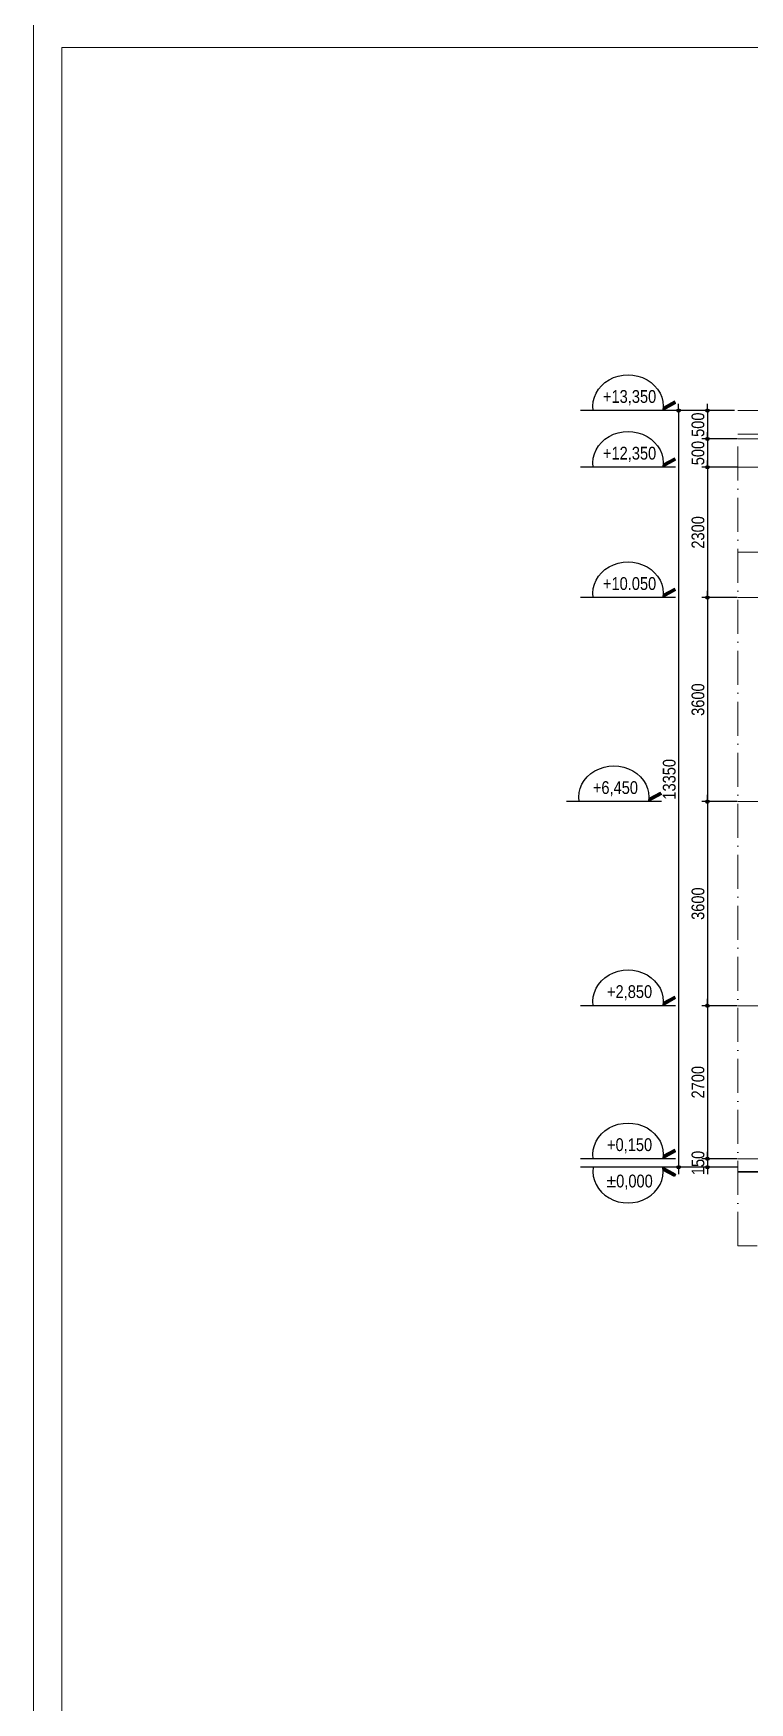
# Model space of a CAD drawing. Extents: x -1107188 to -523840, y 39692 to 514392.
# Drawn here: x -1107188 to -1094560, y 365892 to 395342 of the extents above; entities that cross this region are included whole.
import ezdxf
from ezdxf.enums import TextEntityAlignment as Align

# ---------------------------------------------------------------- set-up
doc = ezdxf.new("R2010")
doc.units = 0
doc.linetypes.add('ACAD_ISO10W100', pattern=[18, 12, -3, 0, -3])
doc.layers.get('0').update_dxf_attribs({"color": 255, "linetype": 'CONTINUOUS'})
doc.layers.get('DEFPOINTS').update_dxf_attribs({"linetype": 'CONTINUOUS'})
for name, color, linetype, lineweight in [('00-KICH THUOC', 6, 'CONTINUOUS', 9), ('08', 6, 'CONTINUOUS', 35), ('TRUC', 24, 'CONTINUOUS', 0)]:
    doc.layers.add(name, color=color, linetype=linetype, lineweight=lineweight)
for name, color, linetype in [('DIM', 1, 'CONTINUOUS'), ('TAGS', 60, 'CONTINUOUS'), ('TUONG', 131, 'CONTINUOUS')]:
    doc.layers.add(name, color=color, linetype=linetype)
doc.styles.add('HEL-CONDENSE', font='')
doc.styles.add('SO BV', font='', dxfattribs={"height": 200})
doc.styles.get("Standard").update_dxf_attribs({"font": ''})
doc.styles.add('TEN BV', font='', dxfattribs={"height": 350})
doc.styles.add('VNI-HELVE-CONDENSEN', font='')
doc.styles.get('HEL-CONDENSE').set_extended_font_data('VNI-Helve-Condense')
doc.styles.get('SO BV').set_extended_font_data('VNI-Helve-Condense')
doc.styles.get('Standard').set_extended_font_data('VNI-Helve-Condense')
doc.styles.get('TEN BV').set_extended_font_data('VNI-Helve-Condense', bold=True)
doc.styles.get('VNI-HELVE-CONDENSEN').set_extended_font_data('VNI-Helve-Condense')
doc.dimstyles.get("Standard").update_dxf_attribs({"dimtxt": 0.18, "dimasz": 0.18, "dimexe": 0.18, "dimexo": 0.0625, "dimgap": 0.09, "dimtad": 0, "dimtih": 1, "dimtoh": 1, "dimdec": 4, "dimzin": 0, "dimdsep": 46, "dimtxsty": 'Standard', "dimcen": 0.09, "dimadec": 0, "dimazin": 0, "dimtfac": 1, "dimtdec": 4, "dimtofl": 0, "dimtmove": 0, "dimatfit": 3, "dimfxl": 1, "dimtolj": 1, "dimtzin": 0, "dimarcsym": 0})

# ---------------------------------------------------------------- blocks, each defined once
blk = doc.blocks.new('CAODO')
at = {"layer": 'TAGS', "linetype": 'Continuous'}
h = blk.add_hatch(color=256, dxfattribs=at)
edge = h.paths.add_edge_path()
edge.add_line((-907, 181), (-931, 138))
edge.add_line((-931, 138), (-681, 0))
edge.add_ellipse((0, 87), major_axis=(688, 0), ratio=0.890858, start_angle=182.4779, end_angle=188.1666, ccw=False)
edge.add_line((-687, 61), (-907, 181))
for p, q in [((-931, 138), (-907, 181)), ((-931, 138), (-681, 0)), ((-931, 0), (931, 0)), ((-907, 181), (-687, 61))]:
    blk.add_line(p, q, dxfattribs=at)
blk.add_ellipse((0, 87), major_axis=(688, 0), ratio=0.890858, start_param=-0.142534, end_param=3.284126, dxfattribs=at)
at = {"layer": 'TAGS', "linetype": 'Continuous', "style": 'VNI-HELVE-CONDENSEN'}
blk.add_attdef('0.000', text='', height=250, dxfattribs=at).set_placement((0, 232), align=Align.MIDDLE_CENTER)
blk = doc.blocks.new('D50')
at = {"layer": 'DIM'}
blk.add_hatch(color=256, dxfattribs=at).paths.add_polyline_path([(25, 0, 1), (-25, 0, 1)])
blk.add_line((25, 0), (100, 0), dxfattribs=at)
blk.add_circle((0, 0), 25, dxfattribs=at)
blk = doc.blocks.new('*D1065')
at = {"layer": 'DEFPOINTS', "color": 0, "transparency": 16777216}
for p in [(-1094780, 388188), (-1095304, 387688), (-1094780, 387688)]:
    blk.add_point(p, dxfattribs=at)
at = {"layer": 'DIM', "color": 1, "lineweight": -2, "transparency": 16777216}
for p, q in [((-1094780, 388188), (-1095404, 388188)), ((-1095304, 388187), (-1095304, 387689)), ((-1094780, 387688), (-1095404, 387688))]:
    blk.add_line(p, q, dxfattribs=at)
at = {"layer": 'DIM', "color": 1, "lineweight": -2, "transparency": 16777216, "xscale": 1.199999999999999, "yscale": 1.199999999999999, "zscale": 1.199999999999999}
for p, rotation in [((-1095304, 388188), 90), ((-1095304, 387688), 270)]:
    blk.add_blockref('D50', p, dxfattribs=dict(at, rotation=rotation))
at = {"layer": 'DIM', "color": 7, "transparency": 16777216, "insert": (-1095469, 387938), "char_height": 225, "attachment_point": 5, "rotation": 90, "style": 'HEL-CONDENSE'}
blk.add_mtext('\\A1;500', dxfattribs=at)
blk = doc.blocks.new('*D1066')
at = {"layer": 'DEFPOINTS', "color": 0, "transparency": 16777216}
for p in [(-1094780, 387688), (-1095304, 385388), (-1094780, 385388)]:
    blk.add_point(p, dxfattribs=at)
at = {"layer": 'DIM', "color": 1, "lineweight": -2, "transparency": 16777216}
for p, q in [((-1094780, 387688), (-1095404, 387688)), ((-1095304, 387687), (-1095304, 385389)), ((-1094780, 385388), (-1095404, 385388))]:
    blk.add_line(p, q, dxfattribs=at)
at = {"layer": 'DIM', "color": 1, "lineweight": -2, "transparency": 16777216, "xscale": 1.199999999999999, "yscale": 1.199999999999999, "zscale": 1.199999999999999}
for p, rotation in [((-1095304, 387688), 90), ((-1095304, 385388), 270)]:
    blk.add_blockref('D50', p, dxfattribs=dict(at, rotation=rotation))
at = {"layer": 'DIM', "color": 7, "transparency": 16777216, "insert": (-1095469, 386538), "char_height": 225, "attachment_point": 5, "rotation": 90, "style": 'HEL-CONDENSE'}
blk.add_mtext('\\A1;2300', dxfattribs=at)
blk = doc.blocks.new('*D1067')
at = {"layer": 'DEFPOINTS', "color": 0, "transparency": 16777216}
for p in [(-1094780, 385388), (-1095304, 381788), (-1094780, 381788)]:
    blk.add_point(p, dxfattribs=at)
at = {"layer": 'DIM', "color": 1, "lineweight": -2, "transparency": 16777216}
for p, q in [((-1094780, 385388), (-1095404, 385388)), ((-1095304, 385387), (-1095304, 381789)), ((-1094780, 381788), (-1095404, 381788))]:
    blk.add_line(p, q, dxfattribs=at)
at = {"layer": 'DIM', "color": 1, "lineweight": -2, "transparency": 16777216, "xscale": 1.199999999999999, "yscale": 1.199999999999999, "zscale": 1.199999999999999}
for p, rotation in [((-1095304, 385388), 90), ((-1095304, 381788), 270)]:
    blk.add_blockref('D50', p, dxfattribs=dict(at, rotation=rotation))
at = {"layer": 'DIM', "color": 7, "transparency": 16777216, "insert": (-1095469, 383588), "char_height": 225, "attachment_point": 5, "rotation": 90, "style": 'HEL-CONDENSE'}
blk.add_mtext('\\A1;3600', dxfattribs=at)
blk = doc.blocks.new('*D1068')
at = {"layer": 'DEFPOINTS', "color": 0, "transparency": 16777216}
for p in [(-1094780, 381788), (-1095304, 378188), (-1094780, 378188)]:
    blk.add_point(p, dxfattribs=at)
at = {"layer": 'DIM', "color": 1, "lineweight": -2, "transparency": 16777216}
for p, q in [((-1094780, 381788), (-1095404, 381788)), ((-1095304, 381787), (-1095304, 378189)), ((-1094780, 378188), (-1095404, 378188))]:
    blk.add_line(p, q, dxfattribs=at)
at = {"layer": 'DIM', "color": 1, "lineweight": -2, "transparency": 16777216, "xscale": 1.199999999999999, "yscale": 1.199999999999999, "zscale": 1.199999999999999}
for p, rotation in [((-1095304, 381788), 90), ((-1095304, 378188), 270)]:
    blk.add_blockref('D50', p, dxfattribs=dict(at, rotation=rotation))
at = {"layer": 'DIM', "color": 7, "transparency": 16777216, "insert": (-1095469, 379988), "char_height": 225, "attachment_point": 5, "rotation": 90, "style": 'HEL-CONDENSE'}
blk.add_mtext('\\A1;3600', dxfattribs=at)
blk = doc.blocks.new('*D1069')
at = {"layer": 'DEFPOINTS', "color": 0, "transparency": 16777216}
for p in [(-1094780, 378188), (-1095304, 375488), (-1094780, 375488)]:
    blk.add_point(p, dxfattribs=at)
at = {"layer": 'DIM', "color": 1, "lineweight": -2, "transparency": 16777216}
for p, q in [((-1094780, 378188), (-1095404, 378188)), ((-1095304, 378187), (-1095304, 375489)), ((-1094780, 375488), (-1095404, 375488))]:
    blk.add_line(p, q, dxfattribs=at)
at = {"layer": 'DIM', "color": 1, "lineweight": -2, "transparency": 16777216, "xscale": 1.199999999999999, "yscale": 1.199999999999999, "zscale": 1.199999999999999}
for p, rotation in [((-1095304, 378188), 90), ((-1095304, 375488), 270)]:
    blk.add_blockref('D50', p, dxfattribs=dict(at, rotation=rotation))
at = {"layer": 'DIM', "color": 7, "transparency": 16777216, "insert": (-1095469, 376838), "char_height": 225, "attachment_point": 5, "rotation": 90, "style": 'HEL-CONDENSE'}
blk.add_mtext('\\A1;2700', dxfattribs=at)
blk = doc.blocks.new('*D1070')
at = {"layer": 'DEFPOINTS', "color": 0, "transparency": 16777216}
for p in [(-1094780, 375488), (-1095304, 375338), (-1094780, 375338)]:
    blk.add_point(p, dxfattribs=at)
at = {"layer": 'DIM', "color": 1, "lineweight": -2, "transparency": 16777216}
for p, q in [((-1094780, 375488), (-1095404, 375488)), ((-1094780, 375338), (-1095404, 375338)), ((-1095304, 375487), (-1095304, 375339))]:
    blk.add_line(p, q, dxfattribs=at)
at = {"layer": 'DIM', "color": 1, "lineweight": -2, "transparency": 16777216, "xscale": 1.199999999999999, "yscale": 1.199999999999999, "zscale": 1.199999999999999}
for p, rotation in [((-1095304, 375488), 90), ((-1095304, 375338), 270)]:
    blk.add_blockref('D50', p, dxfattribs=dict(at, rotation=rotation))
at = {"layer": 'DIM', "color": 7, "transparency": 16777216, "insert": (-1095469, 375413), "char_height": 225, "attachment_point": 5, "rotation": 90, "style": 'HEL-CONDENSE'}
blk.add_mtext('\\A1;150', dxfattribs=at)
blk = doc.blocks.new('*D1071')
at = {"layer": 'DEFPOINTS', "color": 0, "transparency": 16777216}
for p in [(-1095404, 388688), (-1095811, 375338), (-1095404, 375338)]:
    blk.add_point(p, dxfattribs=at)
at = {"layer": 'DIM', "color": 1, "lineweight": -2, "transparency": 16777216}
for p, q in [((-1095404, 388688), (-1095911, 388688)), ((-1095811, 388687), (-1095811, 375339)), ((-1095404, 375338), (-1095911, 375338))]:
    blk.add_line(p, q, dxfattribs=at)
at = {"layer": 'DIM', "color": 1, "lineweight": -2, "transparency": 16777216, "xscale": 1.199999999999999, "yscale": 1.199999999999999, "zscale": 1.199999999999999}
for p, rotation in [((-1095811, 388688), 90), ((-1095811, 375338), 270)]:
    blk.add_blockref('D50', p, dxfattribs=dict(at, rotation=rotation))
at = {"layer": 'DIM', "color": 7, "transparency": 16777216, "insert": (-1095976, 382182), "char_height": 225, "attachment_point": 5, "rotation": 90, "style": 'HEL-CONDENSE'}
blk.add_mtext('\\A1;13350', dxfattribs=at)
blk = doc.blocks.new('*D1072')
at = {"layer": 'DEFPOINTS', "color": 0, "transparency": 16777216}
for p in [(-1094827, 388688), (-1095304, 388188), (-1094827, 388188)]:
    blk.add_point(p, dxfattribs=at)
at = {"layer": 'DIM', "color": 1, "lineweight": -2, "transparency": 16777216}
for p, q in [((-1094827, 388688), (-1095404, 388688)), ((-1095304, 388687), (-1095304, 388189)), ((-1094827, 388188), (-1095404, 388188))]:
    blk.add_line(p, q, dxfattribs=at)
at = {"layer": 'DIM', "color": 1, "lineweight": -2, "transparency": 16777216, "xscale": 1.199999999999999, "yscale": 1.199999999999999, "zscale": 1.199999999999999}
for p, rotation in [((-1095304, 388688), 90), ((-1095304, 388188), 270)]:
    blk.add_blockref('D50', p, dxfattribs=dict(at, rotation=rotation))
at = {"layer": 'DIM', "color": 7, "transparency": 16777216, "insert": (-1095469, 388438), "char_height": 225, "attachment_point": 5, "rotation": 90, "style": 'HEL-CONDENSE'}
blk.add_mtext('\\A1;500', dxfattribs=at)
blk = doc.blocks.new('KHUNGTEN')
at = {"color": 3, "linetype": 'Continuous'}
for points in [[(-593653, 217892), (-593653, 277292), (-509653, 277292), (-509653, 217892), (-593653, 217892)], [(-593153, 218392), (-593153, 276792), (-510153, 276792), (-510153, 218392)]]:
    blk.add_lwpolyline(points, close=True, dxfattribs=at)
at = {"style": 'TEN BV'}
for tag, p in [('TEB_BV', (-518299, 222628)), ('LOAI_BV', (-511918, 220684)), ('TL', (-512164, 219751))]:
    blk.add_attdef(tag, p, '', height=350, dxfattribs=at)
at = {"style": 'SO BV'}
for tag, p in [('SOBV', (-510673, 221020)), ('TONGSOBV', (-510673, 220591))]:
    blk.add_attdef(tag, text='', height=200, dxfattribs=at).set_placement(p, align=Align.CENTER)

msp = doc.modelspace()

# ---------------------------------------------------------------- linework, layer by layer
at = {"layer": '08'}
msp.add_line((-1094765.91, 375257.92), (-1094341.311, 375257.92), dxfattribs=at)
at = {"layer": 'TRUC', "linetype": 'ACAD_ISO10W100', "ltscale": 50}
for p, q in [((-1094765.91, 388687.92), (-1073721.566, 388687.92)), ((-1094765.91, 388187.92), (-1073721.566, 388187.92)), ((-1094765.91, 387687.92), (-1073721.566, 387687.92)), ((-1094765.91, 386187.92), (-1073721.566, 386187.92)), ((-1094765.91, 385387.92), (-1073721.566, 385387.92)), ((-1094765.91, 381787.92), (-1073721.566, 381787.92)), ((-1094765.91, 378187.92), (-1073721.566, 378187.92)), ((-1094765.91, 375487.92), (-1073721.566, 375487.92))]:
    msp.add_line(p, q, dxfattribs=at)
msp.add_lwpolyline([(-1094765.91, 388271.372), (-1073721.566, 388271.372), (-1073721.566, 373949.561), (-1094765.91, 373949.561)], close=True, dxfattribs=at)
at = {"layer": 'TUONG', "color": 4}
msp.add_line((-1094765.91, 375257.92), (-1094341.311, 375257.92), dxfattribs=at)

# ---------------------------------------------------------------- block references
at = {"layer": '00-KICH THUOC'}
msp.add_blockref('KHUNGTEN', (-513535.14, 118300), dxfattribs=at)
at = {"layer": 'TAGS', "linetype": 'Continuous'}
ref = msp.add_blockref('CAODO', (-1096702.883, 388687.92), dxfattribs=dict(at, xscale=-0.9000000001396984, yscale=0.9000000001396984, zscale=0.9))
ref.add_attrib('0.000', '+13,350', dxfattribs={"color": 7, "linetype": 'Continuous', "height": 225, "style": 'VNI-HELVE-CONDENSEN'}).set_placement((-1096676.051, 388936.018), align=Align.MIDDLE_CENTER)
ref = msp.add_blockref('CAODO', (-1096702.883, 387687.92), dxfattribs=dict(at, xscale=-0.9000000001396984, yscale=0.9000000001396984, zscale=0.9))
ref.add_attrib('0.000', '+12,350', dxfattribs={"color": 7, "linetype": 'Continuous', "height": 225, "style": 'VNI-HELVE-CONDENSEN'}).set_placement((-1096676.051, 387936.018), align=Align.MIDDLE_CENTER)
ref = msp.add_blockref('CAODO', (-1096702.883, 385387.92), dxfattribs=dict(at, xscale=-0.9000000001396984, yscale=0.9000000001396984, zscale=0.9))
ref.add_attrib('0.000', '+10.050', dxfattribs={"color": 7, "linetype": 'Continuous', "height": 225, "style": 'VNI-HELVE-CONDENSEN'}).set_placement((-1096676.051, 385636.018), align=Align.MIDDLE_CENTER)
ref = msp.add_blockref('CAODO', (-1096952.883, 381787.92), dxfattribs=dict(at, xscale=-0.9000000001396984, yscale=0.9000000001396984, zscale=0.9))
ref.add_attrib('0.000', '+6,450', dxfattribs={"color": 7, "linetype": 'Continuous', "height": 225, "style": 'VNI-HELVE-CONDENSEN'}).set_placement((-1096926.051, 382036.018), align=Align.MIDDLE_CENTER)
ref = msp.add_blockref('CAODO', (-1096702.883, 378187.92), dxfattribs=dict(at, xscale=-0.9000000001396984, yscale=0.9000000001396984, zscale=0.9))
ref.add_attrib('0.000', '+2,850', dxfattribs={"color": 7, "linetype": 'Continuous', "height": 225, "style": 'VNI-HELVE-CONDENSEN'}).set_placement((-1096676.051, 378436.018), align=Align.MIDDLE_CENTER)
ref = msp.add_blockref('CAODO', (-1096702.883, 375487.92), dxfattribs=dict(at, xscale=-0.9000000001396984, yscale=0.9000000001396984, zscale=0.9))
ref.add_attrib('0.000', '+0,150', dxfattribs={"color": 7, "linetype": 'Continuous', "height": 225, "style": 'VNI-HELVE-CONDENSEN'}).set_placement((-1096676.051, 375736.018), align=Align.MIDDLE_CENTER)
ref = msp.add_blockref('CAODO', (-1096702.883, 375337.92), dxfattribs=dict(at, xscale=0.9000000001396984, yscale=0.9000000001396984, zscale=0.9, rotation=180))
ref.add_attrib('0.000', '±0,000', dxfattribs={"color": 7, "linetype": 'Continuous', "height": 225, "style": 'VNI-HELVE-CONDENSEN'}).set_placement((-1096676.051, 375094.621), align=Align.MIDDLE_CENTER)

# ---------------------------------------------------------------- dimensions: what is measured, and where the dimension line sits
at = {"layer": 'DIM'}
for base, p1, p2, override, picture, middle in [((-1095811.159, 375337.92), (-1095404.193, 388687.92), (-1095404.193, 375337.92), {"dimtxt": 225, "dimasz": 1.2, "dimexe": 100, "dimexo": 0, "dimgap": 50, "dimtad": 1, "dimtih": 0, "dimtoh": 0, "dimdec": 2, "dimzin": 13, "dimtxsty": 'HEL-CONDENSE', "dimblk": 'D50', "dimcen": 0, "dimclrd": 1, "dimclre": 1, "dimclrt": 7, "dimtdec": 2, "dimtofl": 1, "dimldrblk": 'D50', "dimtzin": 13}, '*D1071', (-1095811.159, 382181.772)), ((-1095304.193, 388187.92), (-1094826.736, 388687.92), (-1094826.736, 388187.92), {"dimtxt": 225, "dimasz": 1.2, "dimexe": 100, "dimexo": 0, "dimgap": 50, "dimtad": 1, "dimtih": 0, "dimtoh": 0, "dimdec": 2, "dimzin": 13, "dimtxsty": 'HEL-CONDENSE', "dimblk": 'D50', "dimcen": 0, "dimclrd": 1, "dimclre": 1, "dimclrt": 7, "dimtdec": 2, "dimtofl": 1, "dimldrblk": 'D50', "dimtzin": 13}, '*D1072', (-1095304.193, 388437.92)), ((-1095304.193, 387687.92), (-1094779.716, 388187.92), (-1094779.716, 387687.92), {"dimtxt": 225, "dimasz": 1.2, "dimexe": 100, "dimexo": 0, "dimgap": 50, "dimtad": 1, "dimtih": 0, "dimtoh": 0, "dimdec": 2, "dimzin": 13, "dimtxsty": 'HEL-CONDENSE', "dimblk": 'D50', "dimcen": 0, "dimclrd": 1, "dimclre": 1, "dimclrt": 7, "dimtdec": 2, "dimtofl": 1, "dimldrblk": 'D50', "dimtzin": 13}, '*D1065', (-1095304.193, 387937.92)), ((-1095304.193, 375337.92), (-1094779.716, 375487.92), (-1094779.716, 375337.92), {"dimtxt": 225, "dimasz": 1.2, "dimexe": 100, "dimexo": 0, "dimgap": 50, "dimtad": 1, "dimtih": 0, "dimtoh": 0, "dimdec": 2, "dimzin": 13, "dimtxsty": 'HEL-CONDENSE', "dimblk": 'D50', "dimcen": 0, "dimclrd": 1, "dimclre": 1, "dimclrt": 7, "dimtdec": 2, "dimtofl": 1, "dimtmove": 1, "dimldrblk": 'D50', "dimtzin": 13}, '*D1070', (-1095304.193, 375412.92))]:
    dim = msp.add_linear_dim(base=base, p1=p1, p2=p2, angle=90, dimstyle='Standard', override=override, dxfattribs=at)
    dim.commit()
    dim.dimension.update_dxf_attribs({"geometry": picture, "text_midpoint": middle, "dimtype": 160})
for base, p1, p2, picture, middle in [((-1095304.193, 385387.92), (-1094779.716, 387687.92), (-1094779.716, 385387.92), '*D1066', (-1095469.093, 386537.92)), ((-1095304.193, 381787.92), (-1094779.716, 385387.92), (-1094779.716, 381787.92), '*D1067', (-1095469.093, 383587.92)), ((-1095304.193, 378187.92), (-1094779.716, 381787.92), (-1094779.716, 378187.92), '*D1068', (-1095469.093, 379987.92)), ((-1095304.193, 375487.92), (-1094779.716, 378187.92), (-1094779.716, 375487.92), '*D1069', (-1095469.093, 376837.92))]:
    dim = msp.add_linear_dim(base=base, p1=p1, p2=p2, angle=90, dimstyle='Standard', override={"dimtxt": 225, "dimasz": 1.2, "dimexe": 100, "dimexo": 0, "dimgap": 50, "dimtad": 1, "dimtih": 0, "dimtoh": 0, "dimdec": 2, "dimzin": 13, "dimtxsty": 'HEL-CONDENSE', "dimblk": 'D50', "dimcen": 0, "dimclrd": 1, "dimclre": 1, "dimclrt": 7, "dimtdec": 2, "dimtofl": 1, "dimtmove": 1, "dimldrblk": 'D50', "dimtzin": 13}, dxfattribs=at)
    dim.commit()
    dim.dimension.update_dxf_attribs({"geometry": picture, "text_midpoint": middle})

doc.saveas('drawing.dxf')
